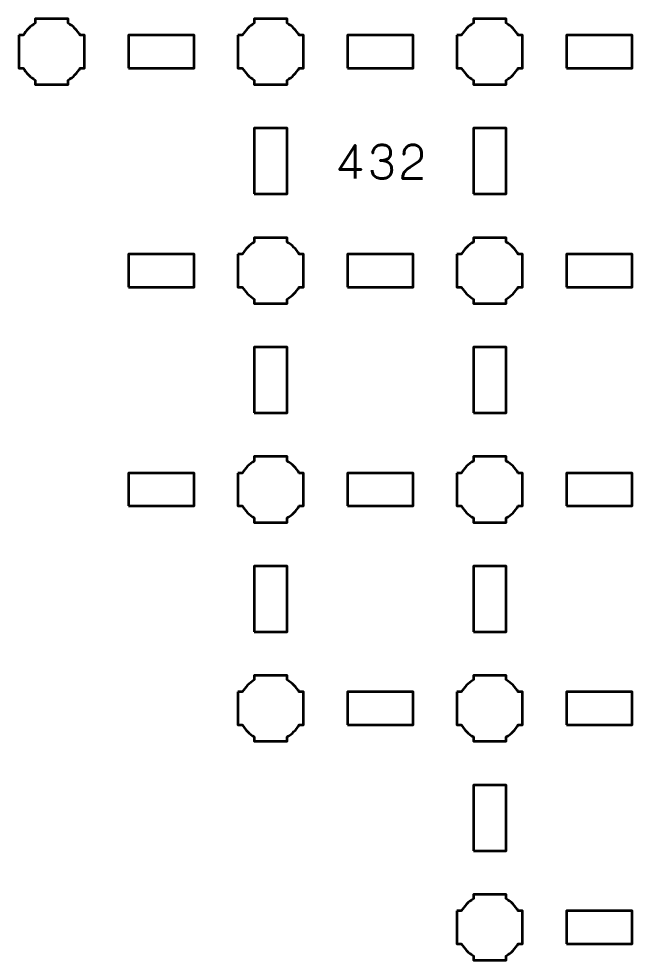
# Model space of a CAD drawing. Header units: centimetres. Extents: x -24.2 to 3.2, y -28.6 to -1.1.
# Drawn here: x -22.8 to -17.2, y -23.15 to -14.55 of the extents above; entities that cross this region are included whole.
import ezdxf

# ---------------------------------------------------------------- set-up
doc = ezdxf.new("R2010")
doc.units = ezdxf.units.CM
doc.header["$MEASUREMENT"] = 0
doc.layers.add('Layer 1', color=7, linetype='Continuous')

msp = doc.modelspace()

# ---------------------------------------------------------------- linework, layer by layer
at = {"layer": 'Layer 1', "lineweight": 53}
for points in [[(-21.8, -15), (-21.2, -15), (-21.2, -14.7), (-21.8, -14.7), (-21.8, -15)], [(-19.8, -15), (-19.2, -15), (-19.2, -14.7), (-19.8, -14.7), (-19.8, -15)], [(-17.8, -15), (-17.2, -15), (-17.2, -14.7), (-17.8, -14.7), (-17.8, -15)], [(-20.65, -16.15), (-20.35, -16.15), (-20.35, -15.55), (-20.65, -15.55), (-20.65, -16.15)], [(-18.65, -16.15), (-18.35, -16.15), (-18.35, -15.55), (-18.65, -15.55), (-18.65, -16.15)], [(-21.8, -17), (-21.2, -17), (-21.2, -16.7), (-21.8, -16.7), (-21.8, -17)], [(-19.8, -17), (-19.2, -17), (-19.2, -16.7), (-19.8, -16.7), (-19.8, -17)], [(-17.8, -17), (-17.2, -17), (-17.2, -16.7), (-17.8, -16.7), (-17.8, -17)], [(-20.65, -18.15), (-20.35, -18.15), (-20.35, -17.55), (-20.65, -17.55), (-20.65, -18.15)], [(-18.65, -18.15), (-18.35, -18.15), (-18.35, -17.55), (-18.65, -17.55), (-18.65, -18.15)], [(-21.8, -19), (-21.2, -19), (-21.2, -18.7), (-21.8, -18.7), (-21.8, -19)], [(-19.8, -19), (-19.2, -19), (-19.2, -18.7), (-19.8, -18.7), (-19.8, -19)], [(-17.8, -19), (-17.2, -19), (-17.2, -18.7), (-17.8, -18.7), (-17.8, -19)], [(-20.65, -20.15), (-20.35, -20.15), (-20.35, -19.55), (-20.65, -19.55), (-20.65, -20.15)], [(-18.65, -20.15), (-18.35, -20.15), (-18.35, -19.55), (-18.65, -19.55), (-18.65, -20.15)], [(-19.8, -21), (-19.2, -21), (-19.2, -20.7), (-19.8, -20.7), (-19.8, -21)], [(-17.8, -21), (-17.2, -21), (-17.2, -20.7), (-17.8, -20.7), (-17.8, -21)], [(-18.65, -22.15), (-18.35, -22.15), (-18.35, -21.55), (-18.65, -21.55), (-18.65, -22.15)], [(-17.8, -23), (-17.2, -23), (-17.2, -22.7), (-17.8, -22.7), (-17.8, -23)]]:
    msp.add_lwpolyline(points, close=True, dxfattribs=at)
for points in [[(-22.8, -14.7), (-22.8, -14.7), (-22.75985, -14.7), (-22.75985, -14.7), (-22.75985, -14.7), (-22.7335, -14.65447), (-22.69553, -14.6165), (-22.65, -14.59015), (-22.65, -14.59015), (-22.65, -14.59015), (-22.65, -14.55), (-22.65, -14.55), (-22.65, -14.55), (-22.65, -14.55), (-22.5, -14.55), (-22.5, -14.55), (-22.5, -14.55), (-22.5, -14.55), (-22.35, -14.55), (-22.35, -14.55), (-22.35, -14.55), (-22.35, -14.55), (-22.35, -14.59015), (-22.35, -14.59015), (-22.35, -14.59015), (-22.30447, -14.6165), (-22.2665, -14.65447), (-22.24015, -14.7), (-22.24015, -14.7), (-22.24015, -14.7), (-22.2, -14.7), (-22.2, -14.7), (-22.2, -14.7), (-22.2, -14.7), (-22.2, -14.85), (-22.2, -14.85), (-22.2, -14.85), (-22.2, -14.85), (-22.2, -15), (-22.2, -15), (-22.2, -15), (-22.2, -15), (-22.24015, -15), (-22.24015, -15), (-22.24015, -15), (-22.2665, -15.04553), (-22.30447, -15.0835), (-22.35, -15.10985), (-22.35, -15.10985), (-22.35, -15.10985), (-22.35, -15.15), (-22.35, -15.15), (-22.35, -15.15), (-22.35, -15.15), (-22.5, -15.15), (-22.5, -15.15), (-22.5, -15.15), (-22.5, -15.15), (-22.65, -15.15), (-22.65, -15.15), (-22.65, -15.15), (-22.65, -15.15), (-22.65, -15.10985), (-22.65, -15.10985), (-22.65, -15.10985), (-22.69553, -15.0835), (-22.7335, -15.04553), (-22.75985, -15), (-22.75985, -15), (-22.75985, -15), (-22.8, -15), (-22.8, -15), (-22.8, -15), (-22.8, -15), (-22.8, -14.85), (-22.8, -14.85), (-22.8, -14.85), (-22.8, -14.85), (-22.8, -14.7), (-22.8, -14.7)], [(-20.8, -14.7), (-20.8, -14.7), (-20.75985, -14.7), (-20.75985, -14.7), (-20.75985, -14.7), (-20.7335, -14.65447), (-20.69553, -14.6165), (-20.65, -14.59015), (-20.65, -14.59015), (-20.65, -14.59015), (-20.65, -14.55), (-20.65, -14.55), (-20.65, -14.55), (-20.65, -14.55), (-20.5, -14.55), (-20.5, -14.55), (-20.5, -14.55), (-20.5, -14.55), (-20.35, -14.55), (-20.35, -14.55), (-20.35, -14.55), (-20.35, -14.55), (-20.35, -14.59015), (-20.35, -14.59015), (-20.35, -14.59015), (-20.30447, -14.6165), (-20.2665, -14.65447), (-20.24015, -14.7), (-20.24015, -14.7), (-20.24015, -14.7), (-20.2, -14.7), (-20.2, -14.7), (-20.2, -14.7), (-20.2, -14.7), (-20.2, -14.85), (-20.2, -14.85), (-20.2, -14.85), (-20.2, -14.85), (-20.2, -15), (-20.2, -15), (-20.2, -15), (-20.2, -15), (-20.24015, -15), (-20.24015, -15), (-20.24015, -15), (-20.2665, -15.04553), (-20.30447, -15.0835), (-20.35, -15.10985), (-20.35, -15.10985), (-20.35, -15.10985), (-20.35, -15.15), (-20.35, -15.15), (-20.35, -15.15), (-20.35, -15.15), (-20.5, -15.15), (-20.5, -15.15), (-20.5, -15.15), (-20.5, -15.15), (-20.65, -15.15), (-20.65, -15.15), (-20.65, -15.15), (-20.65, -15.15), (-20.65, -15.10985), (-20.65, -15.10985), (-20.65, -15.10985), (-20.69553, -15.0835), (-20.7335, -15.04553), (-20.75985, -15), (-20.75985, -15), (-20.75985, -15), (-20.8, -15), (-20.8, -15), (-20.8, -15), (-20.8, -15), (-20.8, -14.85), (-20.8, -14.85), (-20.8, -14.85), (-20.8, -14.85), (-20.8, -14.7), (-20.8, -14.7)], [(-18.8, -14.7), (-18.8, -14.7), (-18.75985, -14.7), (-18.75985, -14.7), (-18.75985, -14.7), (-18.7335, -14.65447), (-18.69553, -14.6165), (-18.65, -14.59015), (-18.65, -14.59015), (-18.65, -14.59015), (-18.65, -14.55), (-18.65, -14.55), (-18.65, -14.55), (-18.65, -14.55), (-18.5, -14.55), (-18.5, -14.55), (-18.5, -14.55), (-18.5, -14.55), (-18.35, -14.55), (-18.35, -14.55), (-18.35, -14.55), (-18.35, -14.55), (-18.35, -14.59015), (-18.35, -14.59015), (-18.35, -14.59015), (-18.30447, -14.6165), (-18.2665, -14.65447), (-18.24015, -14.7), (-18.24015, -14.7), (-18.24015, -14.7), (-18.2, -14.7), (-18.2, -14.7), (-18.2, -14.7), (-18.2, -14.7), (-18.2, -14.85), (-18.2, -14.85), (-18.2, -14.85), (-18.2, -14.85), (-18.2, -15), (-18.2, -15), (-18.2, -15), (-18.2, -15), (-18.24015, -15), (-18.24015, -15), (-18.24015, -15), (-18.2665, -15.04553), (-18.30447, -15.0835), (-18.35, -15.10985), (-18.35, -15.10985), (-18.35, -15.10985), (-18.35, -15.15), (-18.35, -15.15), (-18.35, -15.15), (-18.35, -15.15), (-18.5, -15.15), (-18.5, -15.15), (-18.5, -15.15), (-18.5, -15.15), (-18.65, -15.15), (-18.65, -15.15), (-18.65, -15.15), (-18.65, -15.15), (-18.65, -15.10985), (-18.65, -15.10985), (-18.65, -15.10985), (-18.69553, -15.0835), (-18.7335, -15.04553), (-18.75985, -15), (-18.75985, -15), (-18.75985, -15), (-18.8, -15), (-18.8, -15), (-18.8, -15), (-18.8, -15), (-18.8, -14.85), (-18.8, -14.85), (-18.8, -14.85), (-18.8, -14.85), (-18.8, -14.7), (-18.8, -14.7)], [(-20.8, -16.7), (-20.8, -16.7), (-20.75985, -16.7), (-20.75985, -16.7), (-20.75985, -16.7), (-20.7335, -16.65447), (-20.69553, -16.6165), (-20.65, -16.59015), (-20.65, -16.59015), (-20.65, -16.59015), (-20.65, -16.55), (-20.65, -16.55), (-20.65, -16.55), (-20.65, -16.55), (-20.5, -16.55), (-20.5, -16.55), (-20.5, -16.55), (-20.5, -16.55), (-20.35, -16.55), (-20.35, -16.55), (-20.35, -16.55), (-20.35, -16.55), (-20.35, -16.59015), (-20.35, -16.59015), (-20.35, -16.59015), (-20.30447, -16.6165), (-20.2665, -16.65447), (-20.24015, -16.7), (-20.24015, -16.7), (-20.24015, -16.7), (-20.2, -16.7), (-20.2, -16.7), (-20.2, -16.7), (-20.2, -16.7), (-20.2, -16.85), (-20.2, -16.85), (-20.2, -16.85), (-20.2, -16.85), (-20.2, -17), (-20.2, -17), (-20.2, -17), (-20.2, -17), (-20.24015, -17), (-20.24015, -17), (-20.24015, -17), (-20.2665, -17.04553), (-20.30447, -17.0835), (-20.35, -17.10985), (-20.35, -17.10985), (-20.35, -17.10985), (-20.35, -17.15), (-20.35, -17.15), (-20.35, -17.15), (-20.35, -17.15), (-20.5, -17.15), (-20.5, -17.15), (-20.5, -17.15), (-20.5, -17.15), (-20.65, -17.15), (-20.65, -17.15), (-20.65, -17.15), (-20.65, -17.15), (-20.65, -17.10985), (-20.65, -17.10985), (-20.65, -17.10985), (-20.69553, -17.0835), (-20.7335, -17.04553), (-20.75985, -17), (-20.75985, -17), (-20.75985, -17), (-20.8, -17), (-20.8, -17), (-20.8, -17), (-20.8, -17), (-20.8, -16.85), (-20.8, -16.85), (-20.8, -16.85), (-20.8, -16.85), (-20.8, -16.7), (-20.8, -16.7)], [(-18.8, -16.7), (-18.8, -16.7), (-18.75985, -16.7), (-18.75985, -16.7), (-18.75985, -16.7), (-18.7335, -16.65447), (-18.69553, -16.6165), (-18.65, -16.59015), (-18.65, -16.59015), (-18.65, -16.59015), (-18.65, -16.55), (-18.65, -16.55), (-18.65, -16.55), (-18.65, -16.55), (-18.5, -16.55), (-18.5, -16.55), (-18.5, -16.55), (-18.5, -16.55), (-18.35, -16.55), (-18.35, -16.55), (-18.35, -16.55), (-18.35, -16.55), (-18.35, -16.59015), (-18.35, -16.59015), (-18.35, -16.59015), (-18.30447, -16.6165), (-18.2665, -16.65447), (-18.24015, -16.7), (-18.24015, -16.7), (-18.24015, -16.7), (-18.2, -16.7), (-18.2, -16.7), (-18.2, -16.7), (-18.2, -16.7), (-18.2, -16.85), (-18.2, -16.85), (-18.2, -16.85), (-18.2, -16.85), (-18.2, -17), (-18.2, -17), (-18.2, -17), (-18.2, -17), (-18.24015, -17), (-18.24015, -17), (-18.24015, -17), (-18.2665, -17.04553), (-18.30447, -17.0835), (-18.35, -17.10985), (-18.35, -17.10985), (-18.35, -17.10985), (-18.35, -17.15), (-18.35, -17.15), (-18.35, -17.15), (-18.35, -17.15), (-18.5, -17.15), (-18.5, -17.15), (-18.5, -17.15), (-18.5, -17.15), (-18.65, -17.15), (-18.65, -17.15), (-18.65, -17.15), (-18.65, -17.15), (-18.65, -17.10985), (-18.65, -17.10985), (-18.65, -17.10985), (-18.69553, -17.0835), (-18.7335, -17.04553), (-18.75985, -17), (-18.75985, -17), (-18.75985, -17), (-18.8, -17), (-18.8, -17), (-18.8, -17), (-18.8, -17), (-18.8, -16.85), (-18.8, -16.85), (-18.8, -16.85), (-18.8, -16.85), (-18.8, -16.7), (-18.8, -16.7)], [(-20.8, -18.7), (-20.8, -18.7), (-20.75985, -18.7), (-20.75985, -18.7), (-20.75985, -18.7), (-20.7335, -18.65447), (-20.69553, -18.6165), (-20.65, -18.59015), (-20.65, -18.59015), (-20.65, -18.59015), (-20.65, -18.55), (-20.65, -18.55), (-20.65, -18.55), (-20.65, -18.55), (-20.5, -18.55), (-20.5, -18.55), (-20.5, -18.55), (-20.5, -18.55), (-20.35, -18.55), (-20.35, -18.55), (-20.35, -18.55), (-20.35, -18.55), (-20.35, -18.59015), (-20.35, -18.59015), (-20.35, -18.59015), (-20.30447, -18.6165), (-20.2665, -18.65447), (-20.24015, -18.7), (-20.24015, -18.7), (-20.24015, -18.7), (-20.2, -18.7), (-20.2, -18.7), (-20.2, -18.7), (-20.2, -18.7), (-20.2, -18.85), (-20.2, -18.85), (-20.2, -18.85), (-20.2, -18.85), (-20.2, -19), (-20.2, -19), (-20.2, -19), (-20.2, -19), (-20.24015, -19), (-20.24015, -19), (-20.24015, -19), (-20.2665, -19.04553), (-20.30447, -19.0835), (-20.35, -19.10985), (-20.35, -19.10985), (-20.35, -19.10985), (-20.35, -19.15), (-20.35, -19.15), (-20.35, -19.15), (-20.35, -19.15), (-20.5, -19.15), (-20.5, -19.15), (-20.5, -19.15), (-20.5, -19.15), (-20.65, -19.15), (-20.65, -19.15), (-20.65, -19.15), (-20.65, -19.15), (-20.65, -19.10985), (-20.65, -19.10985), (-20.65, -19.10985), (-20.69553, -19.0835), (-20.7335, -19.04553), (-20.75985, -19), (-20.75985, -19), (-20.75985, -19), (-20.8, -19), (-20.8, -19), (-20.8, -19), (-20.8, -19), (-20.8, -18.85), (-20.8, -18.85), (-20.8, -18.85), (-20.8, -18.85), (-20.8, -18.7), (-20.8, -18.7)], [(-18.8, -18.7), (-18.8, -18.7), (-18.75985, -18.7), (-18.75985, -18.7), (-18.75985, -18.7), (-18.7335, -18.65447), (-18.69553, -18.6165), (-18.65, -18.59015), (-18.65, -18.59015), (-18.65, -18.59015), (-18.65, -18.55), (-18.65, -18.55), (-18.65, -18.55), (-18.65, -18.55), (-18.5, -18.55), (-18.5, -18.55), (-18.5, -18.55), (-18.5, -18.55), (-18.35, -18.55), (-18.35, -18.55), (-18.35, -18.55), (-18.35, -18.55), (-18.35, -18.59015), (-18.35, -18.59015), (-18.35, -18.59015), (-18.30447, -18.6165), (-18.2665, -18.65447), (-18.24015, -18.7), (-18.24015, -18.7), (-18.24015, -18.7), (-18.2, -18.7), (-18.2, -18.7), (-18.2, -18.7), (-18.2, -18.7), (-18.2, -18.85), (-18.2, -18.85), (-18.2, -18.85), (-18.2, -18.85), (-18.2, -19), (-18.2, -19), (-18.2, -19), (-18.2, -19), (-18.24015, -19), (-18.24015, -19), (-18.24015, -19), (-18.2665, -19.04553), (-18.30447, -19.0835), (-18.35, -19.10985), (-18.35, -19.10985), (-18.35, -19.10985), (-18.35, -19.15), (-18.35, -19.15), (-18.35, -19.15), (-18.35, -19.15), (-18.5, -19.15), (-18.5, -19.15), (-18.5, -19.15), (-18.5, -19.15), (-18.65, -19.15), (-18.65, -19.15), (-18.65, -19.15), (-18.65, -19.15), (-18.65, -19.10985), (-18.65, -19.10985), (-18.65, -19.10985), (-18.69553, -19.0835), (-18.7335, -19.04553), (-18.75985, -19), (-18.75985, -19), (-18.75985, -19), (-18.8, -19), (-18.8, -19), (-18.8, -19), (-18.8, -19), (-18.8, -18.85), (-18.8, -18.85), (-18.8, -18.85), (-18.8, -18.85), (-18.8, -18.7), (-18.8, -18.7)], [(-20.8, -20.7), (-20.8, -20.7), (-20.75985, -20.7), (-20.75985, -20.7), (-20.75985, -20.7), (-20.7335, -20.65447), (-20.69553, -20.6165), (-20.65, -20.59015), (-20.65, -20.59015), (-20.65, -20.59015), (-20.65, -20.55), (-20.65, -20.55), (-20.65, -20.55), (-20.65, -20.55), (-20.5, -20.55), (-20.5, -20.55), (-20.5, -20.55), (-20.5, -20.55), (-20.35, -20.55), (-20.35, -20.55), (-20.35, -20.55), (-20.35, -20.55), (-20.35, -20.59015), (-20.35, -20.59015), (-20.35, -20.59015), (-20.30447, -20.6165), (-20.2665, -20.65447), (-20.24015, -20.7), (-20.24015, -20.7), (-20.24015, -20.7), (-20.2, -20.7), (-20.2, -20.7), (-20.2, -20.7), (-20.2, -20.7), (-20.2, -20.85), (-20.2, -20.85), (-20.2, -20.85), (-20.2, -20.85), (-20.2, -21), (-20.2, -21), (-20.2, -21), (-20.2, -21), (-20.24015, -21), (-20.24015, -21), (-20.24015, -21), (-20.2665, -21.04553), (-20.30447, -21.0835), (-20.35, -21.10985), (-20.35, -21.10985), (-20.35, -21.10985), (-20.35, -21.15), (-20.35, -21.15), (-20.35, -21.15), (-20.35, -21.15), (-20.5, -21.15), (-20.5, -21.15), (-20.5, -21.15), (-20.5, -21.15), (-20.65, -21.15), (-20.65, -21.15), (-20.65, -21.15), (-20.65, -21.15), (-20.65, -21.10985), (-20.65, -21.10985), (-20.65, -21.10985), (-20.69553, -21.0835), (-20.7335, -21.04553), (-20.75985, -21), (-20.75985, -21), (-20.75985, -21), (-20.8, -21), (-20.8, -21), (-20.8, -21), (-20.8, -21), (-20.8, -20.85), (-20.8, -20.85), (-20.8, -20.85), (-20.8, -20.85), (-20.8, -20.7), (-20.8, -20.7)], [(-18.8, -20.7), (-18.8, -20.7), (-18.75985, -20.7), (-18.75985, -20.7), (-18.75985, -20.7), (-18.7335, -20.65447), (-18.69553, -20.6165), (-18.65, -20.59015), (-18.65, -20.59015), (-18.65, -20.59015), (-18.65, -20.55), (-18.65, -20.55), (-18.65, -20.55), (-18.65, -20.55), (-18.5, -20.55), (-18.5, -20.55), (-18.5, -20.55), (-18.5, -20.55), (-18.35, -20.55), (-18.35, -20.55), (-18.35, -20.55), (-18.35, -20.55), (-18.35, -20.59015), (-18.35, -20.59015), (-18.35, -20.59015), (-18.30447, -20.6165), (-18.2665, -20.65447), (-18.24015, -20.7), (-18.24015, -20.7), (-18.24015, -20.7), (-18.2, -20.7), (-18.2, -20.7), (-18.2, -20.7), (-18.2, -20.7), (-18.2, -20.85), (-18.2, -20.85), (-18.2, -20.85), (-18.2, -20.85), (-18.2, -21), (-18.2, -21), (-18.2, -21), (-18.2, -21), (-18.24015, -21), (-18.24015, -21), (-18.24015, -21), (-18.2665, -21.04553), (-18.30447, -21.0835), (-18.35, -21.10985), (-18.35, -21.10985), (-18.35, -21.10985), (-18.35, -21.15), (-18.35, -21.15), (-18.35, -21.15), (-18.35, -21.15), (-18.5, -21.15), (-18.5, -21.15), (-18.5, -21.15), (-18.5, -21.15), (-18.65, -21.15), (-18.65, -21.15), (-18.65, -21.15), (-18.65, -21.15), (-18.65, -21.10985), (-18.65, -21.10985), (-18.65, -21.10985), (-18.69553, -21.0835), (-18.7335, -21.04553), (-18.75985, -21), (-18.75985, -21), (-18.75985, -21), (-18.8, -21), (-18.8, -21), (-18.8, -21), (-18.8, -21), (-18.8, -20.85), (-18.8, -20.85), (-18.8, -20.85), (-18.8, -20.85), (-18.8, -20.7), (-18.8, -20.7)], [(-18.8, -22.7), (-18.8, -22.7), (-18.75985, -22.7), (-18.75985, -22.7), (-18.75985, -22.7), (-18.7335, -22.65447), (-18.69553, -22.6165), (-18.65, -22.59015), (-18.65, -22.59015), (-18.65, -22.59015), (-18.65, -22.55), (-18.65, -22.55), (-18.65, -22.55), (-18.65, -22.55), (-18.5, -22.55), (-18.5, -22.55), (-18.5, -22.55), (-18.5, -22.55), (-18.35, -22.55), (-18.35, -22.55), (-18.35, -22.55), (-18.35, -22.55), (-18.35, -22.59015), (-18.35, -22.59015), (-18.35, -22.59015), (-18.30447, -22.6165), (-18.2665, -22.65447), (-18.24015, -22.7), (-18.24015, -22.7), (-18.24015, -22.7), (-18.2, -22.7), (-18.2, -22.7), (-18.2, -22.7), (-18.2, -22.7), (-18.2, -22.85), (-18.2, -22.85), (-18.2, -22.85), (-18.2, -22.85), (-18.2, -23), (-18.2, -23), (-18.2, -23), (-18.2, -23), (-18.24015, -23), (-18.24015, -23), (-18.24015, -23), (-18.2665, -23.04553), (-18.30447, -23.0835), (-18.35, -23.10985), (-18.35, -23.10985), (-18.35, -23.10985), (-18.35, -23.15), (-18.35, -23.15), (-18.35, -23.15), (-18.35, -23.15), (-18.5, -23.15), (-18.5, -23.15), (-18.5, -23.15), (-18.5, -23.15), (-18.65, -23.15), (-18.65, -23.15), (-18.65, -23.15), (-18.65, -23.15), (-18.65, -23.10985), (-18.65, -23.10985), (-18.65, -23.10985), (-18.69553, -23.0835), (-18.7335, -23.04553), (-18.75985, -23), (-18.75985, -23), (-18.75985, -23), (-18.8, -23), (-18.8, -23), (-18.8, -23), (-18.8, -23), (-18.8, -22.85), (-18.8, -22.85), (-18.8, -22.85), (-18.8, -22.85), (-18.8, -22.7), (-18.8, -22.7)]]:
    msp.add_open_spline(points, degree=3, knots=[0, 0, 0, 0, 0.05, 0.05, 0.05, 0.05, 0.1, 0.1, 0.1, 0.1, 0.15, 0.15, 0.15, 0.15, 0.2, 0.2, 0.2, 0.2, 0.25, 0.25, 0.25, 0.25, 0.3, 0.3, 0.3, 0.3, 0.35, 0.35, 0.35, 0.35, 0.4, 0.4, 0.4, 0.4, 0.45, 0.45, 0.45, 0.45, 0.5, 0.5, 0.5, 0.5, 0.55, 0.55, 0.55, 0.55, 0.6, 0.6, 0.6, 0.6, 0.65, 0.65, 0.65, 0.65, 0.7, 0.7, 0.7, 0.7, 0.75, 0.75, 0.75, 0.75, 0.8, 0.8, 0.8, 0.8, 0.85, 0.85, 0.85, 0.85, 0.9, 0.9, 0.9, 0.9, 0.95, 0.95, 0.95, 0.95, 1, 1, 1, 1], dxfattribs=at)
at = {"layer": 'Layer 1', "color": 5, "lineweight": 53}
for points, knots in [([(-19.72904, -16.00876), (-19.72904, -16.00876), (-19.72904, -15.70354), (-19.72904, -15.70354), (-19.72904, -15.70354), (-19.72904, -15.70354), (-19.87297, -15.92748), (-19.87297, -15.92748), (-19.87297, -15.92748), (-19.87297, -15.92748), (-19.67485, -15.92748), (-19.67485, -15.92748), (-19.67485, -15.92748), (-19.67485, -15.92748), (-19.87297, -15.92748), (-19.87297, -15.92748), (-19.87297, -15.92748), (-19.87297, -15.92748), (-19.72904, -15.70354), (-19.72904, -15.70354), (-19.72904, -15.70354), (-19.72904, -15.70354), (-19.72904, -16.00876), (-19.72904, -16.00876)], [0, 0, 0, 0, 0.1666667, 0.1666667, 0.1666667, 0.1666667, 0.3333333, 0.3333333, 0.3333333, 0.3333333, 0.5, 0.5, 0.5, 0.5, 0.6666667, 0.6666667, 0.6666667, 0.6666667, 0.8333333, 0.8333333, 0.8333333, 0.8333333, 1, 1, 1, 1]), ([(-19.5741, -15.93214), (-19.57403, -15.94738), (-19.5705, -15.96064), (-19.56352, -15.97214), (-19.56352, -15.97214), (-19.55653, -15.98357), (-19.54658, -15.99253), (-19.5336, -15.99895), (-19.5336, -15.99895), (-19.52062, -16.00537), (-19.50503, -16.00862), (-19.48689, -16.00876), (-19.48689, -16.00876), (-19.47328, -16.00876), (-19.46093, -16.00735), (-19.44971, -16.00439), (-19.44971, -16.00439), (-19.43856, -16.00142), (-19.42897, -15.99684), (-19.42085, -15.99056), (-19.42085, -15.99056), (-19.41274, -15.98428), (-19.40653, -15.97616), (-19.40209, -15.96629), (-19.40209, -15.96629), (-19.39771, -15.95634), (-19.39553, -15.94441), (-19.39546, -15.93044), (-19.39546, -15.93044), (-19.39538, -15.91182), (-19.39919, -15.89608), (-19.40674, -15.88331), (-19.40674, -15.88331), (-19.41429, -15.87054), (-19.42601, -15.86095), (-19.44174, -15.85439), (-19.44174, -15.85439), (-19.45747, -15.84782), (-19.47765, -15.84451), (-19.50213, -15.84451), (-19.50213, -15.84451), (-19.48386, -15.84458), (-19.46855, -15.84289), (-19.45606, -15.83943), (-19.45606, -15.83943), (-19.44364, -15.83597), (-19.4337, -15.8311), (-19.42622, -15.82475), (-19.42622, -15.82475), (-19.41874, -15.81847), (-19.41331, -15.81099), (-19.41006, -15.80239), (-19.41006, -15.80239), (-19.40674, -15.79385), (-19.40512, -15.78447), (-19.40519, -15.77424), (-19.40519, -15.77424), (-19.40512, -15.764), (-19.40653, -15.75455), (-19.40935, -15.7458), (-19.40935, -15.7458), (-19.41211, -15.73705), (-19.41662, -15.72936), (-19.42276, -15.7228), (-19.42276, -15.7228), (-19.4289, -15.71624), (-19.43701, -15.71109), (-19.44696, -15.70742), (-19.44696, -15.70742), (-19.45698, -15.70375), (-19.46919, -15.70192), (-19.48351, -15.70185), (-19.48351, -15.70185), (-19.49776, -15.70192), (-19.51025, -15.70403), (-19.52083, -15.70813), (-19.52083, -15.70813), (-19.53149, -15.71222), (-19.54023, -15.71779), (-19.54729, -15.72492), (-19.54729, -15.72492), (-19.55427, -15.73204), (-19.5595, -15.74016), (-19.56295, -15.74933), (-19.56295, -15.74933), (-19.56648, -15.7585), (-19.56817, -15.76824), (-19.56817, -15.77847), (-19.56817, -15.77847), (-19.56817, -15.76824), (-19.56648, -15.7585), (-19.56295, -15.74933), (-19.56295, -15.74933), (-19.5595, -15.74016), (-19.55427, -15.73204), (-19.54729, -15.72492), (-19.54729, -15.72492), (-19.54023, -15.71779), (-19.53149, -15.71222), (-19.52083, -15.70813), (-19.52083, -15.70813), (-19.51025, -15.70403), (-19.49776, -15.70192), (-19.48351, -15.70185), (-19.48351, -15.70185), (-19.46919, -15.70192), (-19.45698, -15.70375), (-19.44696, -15.70742), (-19.44696, -15.70742), (-19.43701, -15.71109), (-19.4289, -15.71624), (-19.42276, -15.7228), (-19.42276, -15.7228), (-19.41662, -15.72936), (-19.41211, -15.73705), (-19.40935, -15.7458), (-19.40935, -15.7458), (-19.40653, -15.75455), (-19.40512, -15.764), (-19.40519, -15.77424), (-19.40519, -15.77424), (-19.40512, -15.78447), (-19.40674, -15.79385), (-19.41006, -15.80239), (-19.41006, -15.80239), (-19.41331, -15.81099), (-19.41874, -15.81847), (-19.42622, -15.82475), (-19.42622, -15.82475), (-19.4337, -15.8311), (-19.44364, -15.83597), (-19.45606, -15.83943), (-19.45606, -15.83943), (-19.46855, -15.84289), (-19.48386, -15.84458), (-19.50213, -15.84451), (-19.50213, -15.84451), (-19.47765, -15.84451), (-19.45747, -15.84782), (-19.44174, -15.85439), (-19.44174, -15.85439), (-19.42601, -15.86095), (-19.41429, -15.87054), (-19.40674, -15.88331), (-19.40674, -15.88331), (-19.39919, -15.89608), (-19.39538, -15.91182), (-19.39546, -15.93044), (-19.39546, -15.93044), (-19.39553, -15.94441), (-19.39771, -15.95634), (-19.40209, -15.96629), (-19.40209, -15.96629), (-19.40653, -15.97616), (-19.41274, -15.98428), (-19.42085, -15.99056), (-19.42085, -15.99056), (-19.42897, -15.99684), (-19.43856, -16.00142), (-19.44971, -16.00439), (-19.44971, -16.00439), (-19.46093, -16.00735), (-19.47328, -16.00876), (-19.48689, -16.00876), (-19.48689, -16.00876), (-19.50503, -16.00862), (-19.52062, -16.00537), (-19.5336, -15.99895), (-19.5336, -15.99895), (-19.54658, -15.99253), (-19.55653, -15.98357), (-19.56352, -15.97214), (-19.56352, -15.97214), (-19.5705, -15.96064), (-19.57403, -15.94738), (-19.5741, -15.93214)], [0, 0, 0, 0, 0.0227273, 0.0227273, 0.0227273, 0.0227273, 0.0454545, 0.0454545, 0.0454545, 0.0454545, 0.0681818, 0.0681818, 0.0681818, 0.0681818, 0.0909091, 0.0909091, 0.0909091, 0.0909091, 0.1136364, 0.1136364, 0.1136364, 0.1136364, 0.1363636, 0.1363636, 0.1363636, 0.1363636, 0.1590909, 0.1590909, 0.1590909, 0.1590909, 0.1818182, 0.1818182, 0.1818182, 0.1818182, 0.2045455, 0.2045455, 0.2045455, 0.2045455, 0.2272727, 0.2272727, 0.2272727, 0.2272727, 0.25, 0.25, 0.25, 0.25, 0.2727273, 0.2727273, 0.2727273, 0.2727273, 0.2954545, 0.2954545, 0.2954545, 0.2954545, 0.3181818, 0.3181818, 0.3181818, 0.3181818, 0.3409091, 0.3409091, 0.3409091, 0.3409091, 0.3636364, 0.3636364, 0.3636364, 0.3636364, 0.3863636, 0.3863636, 0.3863636, 0.3863636, 0.4090909, 0.4090909, 0.4090909, 0.4090909, 0.4318182, 0.4318182, 0.4318182, 0.4318182, 0.4545455, 0.4545455, 0.4545455, 0.4545455, 0.4772727, 0.4772727, 0.4772727, 0.4772727, 0.5, 0.5, 0.5, 0.5, 0.5227273, 0.5227273, 0.5227273, 0.5227273, 0.5454545, 0.5454545, 0.5454545, 0.5454545, 0.5681818, 0.5681818, 0.5681818, 0.5681818, 0.5909091, 0.5909091, 0.5909091, 0.5909091, 0.6136364, 0.6136364, 0.6136364, 0.6136364, 0.6363636, 0.6363636, 0.6363636, 0.6363636, 0.6590909, 0.6590909, 0.6590909, 0.6590909, 0.6818182, 0.6818182, 0.6818182, 0.6818182, 0.7045455, 0.7045455, 0.7045455, 0.7045455, 0.7272727, 0.7272727, 0.7272727, 0.7272727, 0.75, 0.75, 0.75, 0.75, 0.7727273, 0.7727273, 0.7727273, 0.7727273, 0.7954545, 0.7954545, 0.7954545, 0.7954545, 0.8181818, 0.8181818, 0.8181818, 0.8181818, 0.8409091, 0.8409091, 0.8409091, 0.8409091, 0.8636364, 0.8636364, 0.8636364, 0.8636364, 0.8863636, 0.8863636, 0.8863636, 0.8863636, 0.9090909, 0.9090909, 0.9090909, 0.9090909, 0.9318182, 0.9318182, 0.9318182, 0.9318182, 0.9545455, 0.9545455, 0.9545455, 0.9545455, 0.9772727, 0.9772727, 0.9772727, 0.9772727, 1, 1, 1, 1]), ([(-19.11394, -16.00876), (-19.11394, -16.00876), (-19.29555, -16.00876), (-19.29555, -16.00876), (-19.29555, -16.00876), (-19.2952, -15.99648), (-19.29365, -15.98562), (-19.29103, -15.9763), (-19.29103, -15.9763), (-19.28835, -15.96699), (-19.28476, -15.95881), (-19.28031, -15.95175), (-19.28031, -15.95175), (-19.27579, -15.9447), (-19.27064, -15.93842), (-19.26479, -15.93291), (-19.26479, -15.93291), (-19.25893, -15.92734), (-19.25265, -15.92226), (-19.24588, -15.91746), (-19.24588, -15.91746), (-19.23911, -15.91273), (-19.23212, -15.90801), (-19.22485, -15.90335), (-19.22485, -15.90335), (-19.22485, -15.90335), (-19.15246, -15.85509), (-19.15246, -15.85509), (-19.15246, -15.85509), (-19.14506, -15.84987), (-19.13927, -15.84416), (-19.13518, -15.83802), (-19.13518, -15.83802), (-19.13102, -15.83188), (-19.12812, -15.82539), (-19.12636, -15.81854), (-19.12636, -15.81854), (-19.12467, -15.81177), (-19.12361, -15.80479), (-19.12326, -15.79773), (-19.12326, -15.79773), (-19.1229, -15.7906), (-19.12276, -15.78348), (-19.12283, -15.77635), (-19.12283, -15.77635), (-19.12283, -15.7705), (-19.12361, -15.76422), (-19.12516, -15.75744), (-19.12516, -15.75744), (-19.12678, -15.75074), (-19.12932, -15.74404), (-19.13292, -15.73741), (-19.13292, -15.73741), (-19.13652, -15.73077), (-19.14132, -15.72471), (-19.14731, -15.7192), (-19.14731, -15.7192), (-19.15331, -15.71377), (-19.16072, -15.7094), (-19.16954, -15.70608), (-19.16954, -15.70608), (-19.17836, -15.70276), (-19.18873, -15.70107), (-19.20072, -15.701), (-19.20072, -15.701), (-19.21279, -15.70107), (-19.22344, -15.70276), (-19.23262, -15.70601), (-19.23262, -15.70601), (-19.24179, -15.70925), (-19.24962, -15.71377), (-19.25611, -15.71948), (-19.25611, -15.71948), (-19.2626, -15.7252), (-19.26782, -15.73183), (-19.27191, -15.73924), (-19.27191, -15.73924), (-19.27601, -15.74665), (-19.27897, -15.75455), (-19.28087, -15.76288), (-19.28087, -15.76288), (-19.28278, -15.7712), (-19.2837, -15.77967), (-19.2837, -15.78821), (-19.2837, -15.78821), (-19.2837, -15.77967), (-19.28278, -15.7712), (-19.28087, -15.76288), (-19.28087, -15.76288), (-19.27897, -15.75455), (-19.27601, -15.74665), (-19.27191, -15.73924), (-19.27191, -15.73924), (-19.26782, -15.73183), (-19.2626, -15.7252), (-19.25611, -15.71948), (-19.25611, -15.71948), (-19.24962, -15.71377), (-19.24179, -15.70925), (-19.23262, -15.70601), (-19.23262, -15.70601), (-19.22344, -15.70276), (-19.21279, -15.70107), (-19.20072, -15.701), (-19.20072, -15.701), (-19.18873, -15.70107), (-19.17836, -15.70276), (-19.16954, -15.70608), (-19.16954, -15.70608), (-19.16072, -15.7094), (-19.15331, -15.71377), (-19.14731, -15.7192), (-19.14731, -15.7192), (-19.14132, -15.72471), (-19.13652, -15.73077), (-19.13292, -15.73741), (-19.13292, -15.73741), (-19.12932, -15.74404), (-19.12678, -15.75074), (-19.12516, -15.75744), (-19.12516, -15.75744), (-19.12361, -15.76422), (-19.12283, -15.7705), (-19.12283, -15.77635), (-19.12283, -15.77635), (-19.12276, -15.78348), (-19.1229, -15.7906), (-19.12326, -15.79773), (-19.12326, -15.79773), (-19.12361, -15.80479), (-19.12467, -15.81177), (-19.12636, -15.81854), (-19.12636, -15.81854), (-19.12812, -15.82539), (-19.13102, -15.83188), (-19.13518, -15.83802), (-19.13518, -15.83802), (-19.13927, -15.84416), (-19.14506, -15.84987), (-19.15246, -15.85509), (-19.15246, -15.85509), (-19.15246, -15.85509), (-19.22485, -15.90335), (-19.22485, -15.90335), (-19.22485, -15.90335), (-19.23212, -15.90801), (-19.23911, -15.91273), (-19.24588, -15.91746), (-19.24588, -15.91746), (-19.25265, -15.92226), (-19.25893, -15.92734), (-19.26479, -15.93291), (-19.26479, -15.93291), (-19.27064, -15.93842), (-19.27579, -15.9447), (-19.28031, -15.95175), (-19.28031, -15.95175), (-19.28476, -15.95881), (-19.28835, -15.96699), (-19.29103, -15.9763), (-19.29103, -15.9763), (-19.29365, -15.98562), (-19.2952, -15.99648), (-19.29555, -16.00876), (-19.29555, -16.00876), (-19.29555, -16.00876), (-19.11394, -16.00876), (-19.11394, -16.00876)], [0, 0, 0, 0, 0.0238095, 0.0238095, 0.0238095, 0.0238095, 0.047619, 0.047619, 0.047619, 0.047619, 0.0714286, 0.0714286, 0.0714286, 0.0714286, 0.0952381, 0.0952381, 0.0952381, 0.0952381, 0.1190476, 0.1190476, 0.1190476, 0.1190476, 0.1428571, 0.1428571, 0.1428571, 0.1428571, 0.1666667, 0.1666667, 0.1666667, 0.1666667, 0.1904762, 0.1904762, 0.1904762, 0.1904762, 0.2142857, 0.2142857, 0.2142857, 0.2142857, 0.2380952, 0.2380952, 0.2380952, 0.2380952, 0.2619048, 0.2619048, 0.2619048, 0.2619048, 0.2857143, 0.2857143, 0.2857143, 0.2857143, 0.3095238, 0.3095238, 0.3095238, 0.3095238, 0.3333333, 0.3333333, 0.3333333, 0.3333333, 0.3571429, 0.3571429, 0.3571429, 0.3571429, 0.3809524, 0.3809524, 0.3809524, 0.3809524, 0.4047619, 0.4047619, 0.4047619, 0.4047619, 0.4285714, 0.4285714, 0.4285714, 0.4285714, 0.452381, 0.452381, 0.452381, 0.452381, 0.4761905, 0.4761905, 0.4761905, 0.4761905, 0.5, 0.5, 0.5, 0.5, 0.5238095, 0.5238095, 0.5238095, 0.5238095, 0.547619, 0.547619, 0.547619, 0.547619, 0.5714286, 0.5714286, 0.5714286, 0.5714286, 0.5952381, 0.5952381, 0.5952381, 0.5952381, 0.6190476, 0.6190476, 0.6190476, 0.6190476, 0.6428571, 0.6428571, 0.6428571, 0.6428571, 0.6666667, 0.6666667, 0.6666667, 0.6666667, 0.6904762, 0.6904762, 0.6904762, 0.6904762, 0.7142857, 0.7142857, 0.7142857, 0.7142857, 0.7380952, 0.7380952, 0.7380952, 0.7380952, 0.7619048, 0.7619048, 0.7619048, 0.7619048, 0.7857143, 0.7857143, 0.7857143, 0.7857143, 0.8095238, 0.8095238, 0.8095238, 0.8095238, 0.8333333, 0.8333333, 0.8333333, 0.8333333, 0.8571429, 0.8571429, 0.8571429, 0.8571429, 0.8809524, 0.8809524, 0.8809524, 0.8809524, 0.9047619, 0.9047619, 0.9047619, 0.9047619, 0.9285714, 0.9285714, 0.9285714, 0.9285714, 0.952381, 0.952381, 0.952381, 0.952381, 0.9761905, 0.9761905, 0.9761905, 0.9761905, 1, 1, 1, 1])]:
    msp.add_open_spline(points, degree=3, knots=knots, dxfattribs=at)

doc.saveas('drawing.dxf')
